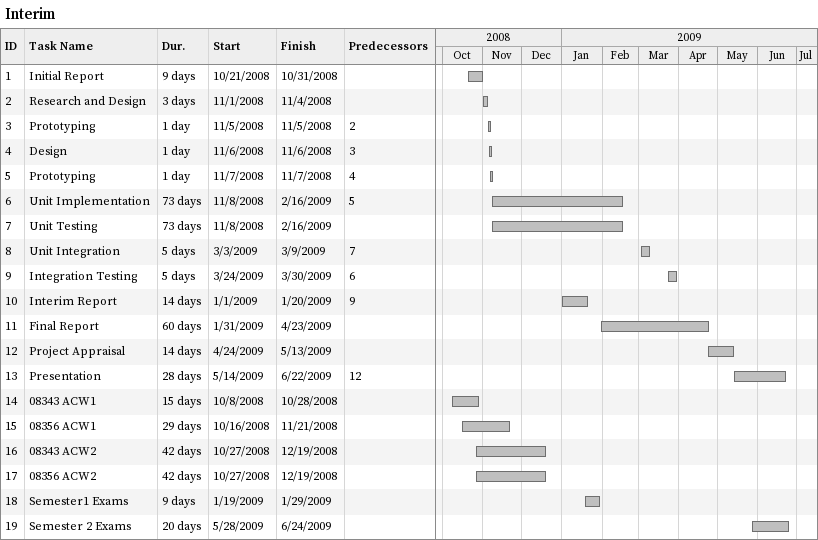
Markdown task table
Interim

| ID | Task | Duration | Start | Finish | Predecessors |
|---|---|---|---|---|---|
| 1 | Initial Report | 9d | 2008-10-21 | 2008-10-31 |  |
| 2 | Research and Design | 3d | 2008-11-01 | 2008-11-04 |  |
| 3 | Prototyping | 1d | 2008-11-05 | 2008-11-05 | 2 |
| 4 | Design | 1d | 2008-11-06 | 2008-11-06 | 3 |
| 5 | Prototyping | 1d | 2008-11-07 | 2008-11-07 | 4 |
| 6 | Unit Implementation | 73d | 2008-11-08 | 2009-02-16 | 5 |
| 7 | Unit Testing | 73d | 2008-11-08 | 2009-02-16 |  |
| 8 | Unit Integration | 5d | 2009-03-03 | 2009-03-09 | 7 |
| 9 | Integration Testing | 5d | 2009-03-24 | 2009-03-30 | 6 |
| 10 | Interim Report | 14d | 2009-01-01 | 2009-01-20 | 9 |
| 11 | Final Report | 60d | 2009-01-31 | 2009-04-23 |  |
| 12 | Project Appraisal | 14d | 2009-04-24 | 2009-05-13 |  |
| 13 | Presentation | 28d | 2009-05-14 | 2009-06-22 | 12 |
| 14 | 08343 ACW1 | 15d | 2008-10-08 | 2008-10-28 |  |
| 15 | 08356 ACW1 | 29d | 2008-10-16 | 2008-11-21 |  |
| 16 | 08343 ACW2 | 42d | 2008-10-27 | 2008-12-19 |  |
| 17 | 08356 ACW2 | 42d | 2008-10-27 | 2008-12-19 |  |
| 18 | Semester1 Exams | 9d | 2009-01-19 | 2009-01-29 |  |
| 19 | Semester 2 Exams | 20d | 2009-05-28 | 2009-06-24 |  |
